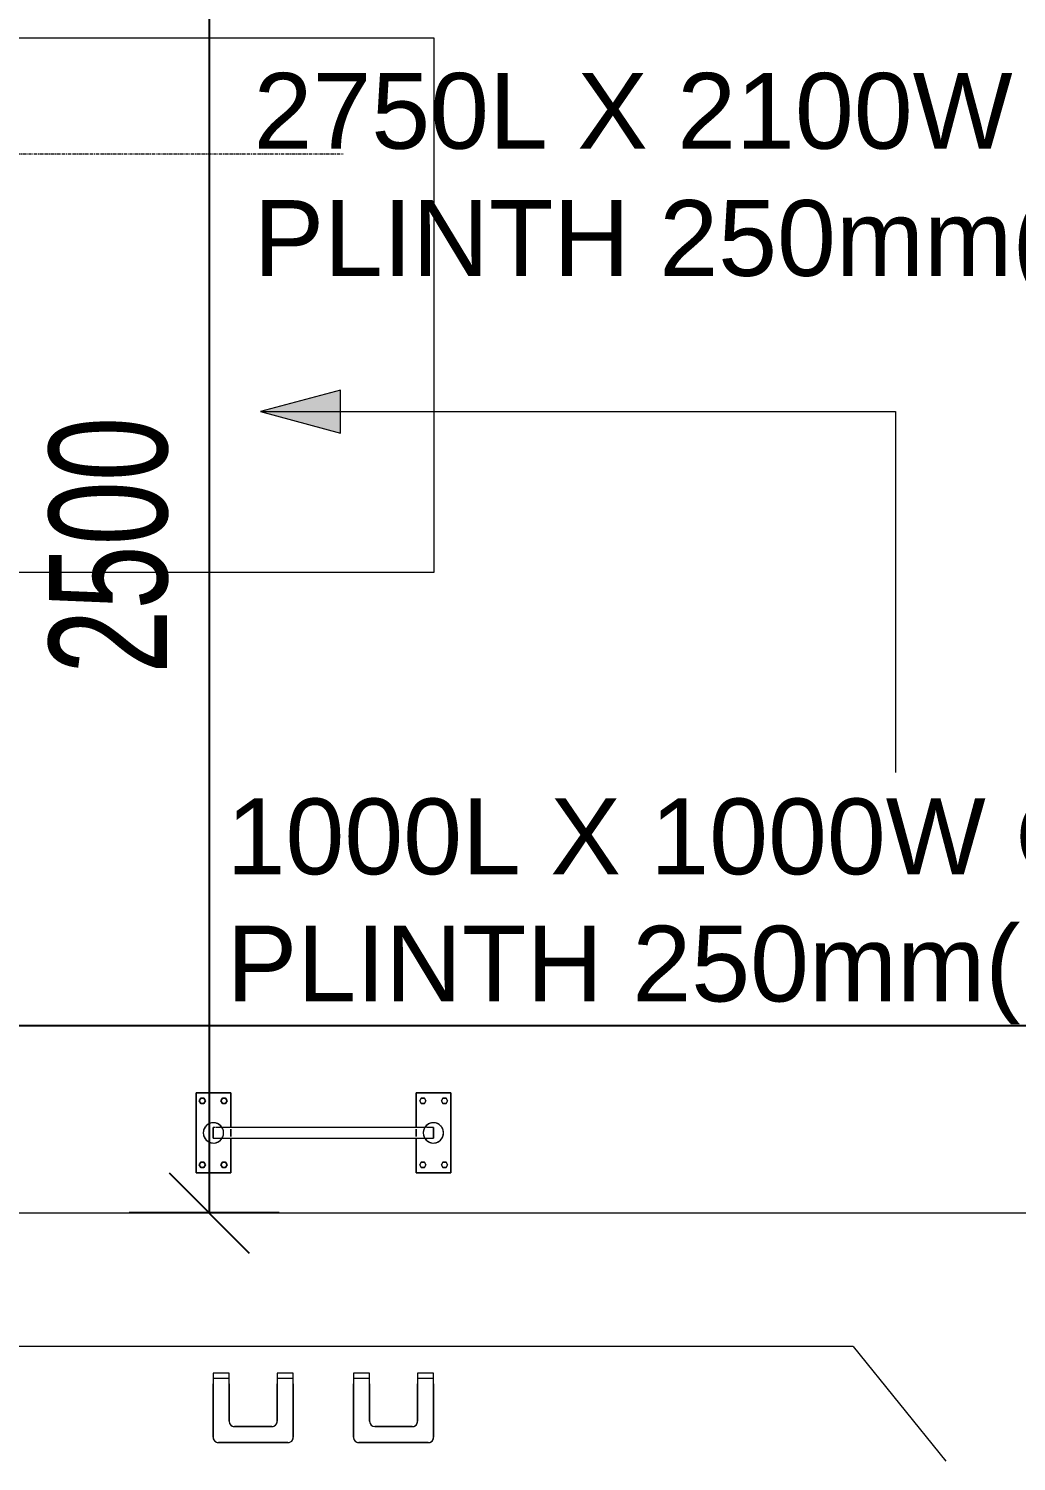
# Model space of a CAD drawing. Header units: millimetres. Extents: x 10569 to 232243, y -25347 to 80743.
# Drawn here: x 214725 to 216575, y 20992 to 23675 of the extents above; entities that cross this region are included whole.
import ezdxf

# ---------------------------------------------------------------- set-up
doc = ezdxf.new("R2010")
doc.units = ezdxf.units.MM
doc.linetypes.add('Grid Line__1_200_', pattern=[10.5, 6, -1.5, 1.5, -1.5])
for name, color, linetype, lineweight in [('A-ANNO-DIMS', 211, 'Continuous', 5), ('A-FLOR', 192, 'Continuous', 9), ('A-GENM', 13, 'Continuous', 20), ('A-WALL', 113, 'Continuous', 20), ('G-ANNO-TEXT', 231, 'Continuous', 5), ('S-GRID', 1, 'Continuous', 5)]:
    doc.layers.add(name, color=color, linetype=linetype, lineweight=lineweight)
doc.styles.add('Arial_7', font='arial.ttf', dxfattribs={"width": 0.7, "height": 221.29491})
doc.styles.add('Swis721 BT_11', font='swiss.ttf', dxfattribs={"height": 141.910632})
doc.dimstyles.new('Linear_-_1_5mm_Arial_6', dxfattribs={"dimscale": 304.8, "dimtxt": 225, "dimasz": 0.492126, "dimexe": 0.492126, "dimexo": 0.0625, "dimgap": 0.246063, "dimtad": 1, "dimdec": 0, "dimzin": 0, "dimdsep": 46, "dimtxsty": 'Arial_7', "dimblk1": 'OBLIQUE', "dimblk2": 'OBLIQUE', "dimsah": 1, "dimcen": 0.09, "dimadec": 0, "dimazin": 0, "dimtfac": 1, "dimtdec": 4, "dimtix": 1, "dimtmove": 0, "dimatfit": 3, "dimfxl": 0.492126, "dimfxlon": 1, "dimtvp": 1, "dimtolj": 1, "dimtzin": 0, "dimarcsym": 2})

# ---------------------------------------------------------------- blocks, each defined once
blk = doc.blocks.new('Walls 2 - Walls 2-3045088-PART PLAN of TENDER DRAFT G_F')
at = {"layer": 'A-WALL', "lineweight": 15}
for p, q in [((79039.3, 21457.5), (79039.3, 20992.5)), ((79039.3, 21457.5), (82099.3, 21457.5)), ((82099.3, 20992.5), (82099.3, 21457.5)), ((79365.9, 20992.5), (79539.3, 21207.5)), ((81524.3, 21207.5), (79539.3, 21207.5)), ((81524.3, 21207.5), (81697.7, 20992.5))]:
    blk.add_line(p, q, dxfattribs=at)
blk = doc.blocks.new('DLN_ Water Tank Cat Ladder - DLN_ Water Tank Cat Ladder-15027034-PART PLAN of TENDER DRAFT G_F')
at = {"layer": 'A-GENM', "lineweight": 15}
for p, q in [((-238.5, 225), (-238.5, 75)), ((-173.5, 225), (-238.5, 225)), ((-238.5, 225), (-173.5, 225)), ((-238.5, 75), (-238.5, 225)), ((-229.7, 215), (-232.6, 210)), ((-232.6, 210), (-229.7, 215)), ((-223.9, 215), (-229.7, 215)), ((-229.7, 215), (-223.9, 215)), ((-221, 210), (-223.9, 215)), ((-223.9, 215), (-221, 210)), ((-189.1, 215), (-192, 210)), ((-192, 210), (-189.1, 215)), ((-183.3, 215), (-189.1, 215)), ((-189.1, 215), (-183.3, 215)), ((-180.4, 210), (-183.3, 215)), ((-183.3, 215), (-180.4, 210)), ((-173.5, 161.2), (-173.5, 225)), ((-173.5, 225), (-173.5, 161.2)), ((173.5, 225), (173.5, 161.2)), ((238.5, 225), (173.5, 225)), ((173.5, 225), (238.5, 225)), ((173.5, 161.2), (173.5, 225)), ((183.3, 215), (180.4, 210)), ((180.4, 210), (183.3, 215)), ((189.1, 215), (183.3, 215)), ((183.3, 215), (189.1, 215)), ((192, 210), (189.1, 215)), ((189.1, 215), (192, 210)), ((223.9, 215), (221, 210)), ((221, 210), (223.9, 215)), ((229.7, 215), (223.9, 215)), ((223.9, 215), (229.7, 215)), ((232.6, 210), (229.7, 215)), ((229.7, 215), (232.6, 210)), ((238.5, 75), (238.5, 225)), ((238.5, 225), (238.5, 75)), ((-232.6, 210), (-229.7, 205)), ((-229.7, 205), (-232.6, 210)), ((-229.7, 205), (-223.9, 205)), ((-223.9, 205), (-229.7, 205)), ((-223.9, 205), (-221, 210)), ((-221, 210), (-223.9, 205)), ((-192, 210), (-189.1, 205)), ((-189.1, 205), (-192, 210)), ((-189.1, 205), (-183.3, 205)), ((-183.3, 205), (-189.1, 205)), ((-183.3, 205), (-180.4, 210)), ((-180.4, 210), (-183.3, 205)), ((180.4, 210), (183.3, 205)), ((183.3, 205), (180.4, 210)), ((183.3, 205), (189.1, 205)), ((189.1, 205), (183.3, 205)), ((189.1, 205), (192, 210)), ((192, 210), (189.1, 205)), ((221, 210), (223.9, 205)), ((223.9, 205), (221, 210)), ((223.9, 205), (229.7, 205)), ((229.7, 205), (223.9, 205)), ((229.7, 205), (232.6, 210)), ((232.6, 210), (229.7, 205)), ((-201.9, 160), (-206.5, 160)), ((-206.5, 140), (-206.5, 160)), ((-206.5, 160), (-206.5, 140)), ((-201.9, 160), (-206.5, 160)), ((-206.5, 140), (-206.5, 160)), ((-206.5, 160), (-206.5, 155)), ((-201.9, 160), (-206.5, 160)), ((-206.5, 142.9), (-206.5, 160)), ((-206.5, 160), (-206.5, 140)), ((-206.5, 155), (-206.5, 141.3)), ((-206.5, 141.3), (-206.5, 142.9)), ((-206.5, 141.3), (-206.5, 140.3)), ((-206.5, 140), (-206.5, 141.3)), ((-206.5, 140.3), (-206.5, 140)), ((-206.5, 140), (-191.5, 140)), ((-206.5, 140), (-191.5, 140)), ((-206.5, 140), (-191.5, 140)), ((-193, 160), (-200.9, 160)), ((-193, 160), (-200.9, 160)), ((-193, 160), (-200.9, 160)), ((190.1, 160), (-190.6, 160)), ((190.1, 160), (-190.6, 160)), ((190.1, 160), (-190.6, 160)), ((-190, 140), (190, 140)), ((-190, 140), (190, 140)), ((-190, 140), (190, 140)), ((-173.5, 155.2), (-173.5, 157.1)), ((-173.5, 157.1), (-173.5, 155.2)), ((-173.5, 152.8), (-173.5, 155)), ((-173.5, 155), (-173.5, 152.8)), ((-173.5, 150.2), (-173.5, 152.6)), ((-173.5, 152.6), (-173.5, 150.2)), ((-173.5, 147.6), (-173.5, 150)), ((-173.5, 150), (-173.5, 147.6)), ((-173.5, 145.2), (-173.5, 147.4)), ((-173.5, 147.4), (-173.5, 145.2)), ((-173.5, 143.1), (-173.5, 145)), ((-173.5, 145), (-173.5, 143.1)), ((-173.5, 75), (-173.5, 140.4)), ((-173.5, 140.4), (-173.5, 75)), ((173.5, 156.9), (173.5, 155)), ((173.5, 155), (173.5, 156.9)), ((173.5, 154.8), (173.5, 152.6)), ((173.5, 152.6), (173.5, 154.8)), ((173.5, 152.4), (173.5, 150)), ((173.5, 150), (173.5, 152.4)), ((173.5, 149.8), (173.5, 147.4)), ((173.5, 147.4), (173.5, 149.8)), ((173.5, 147.2), (173.5, 145)), ((173.5, 145), (173.5, 147.2)), ((173.5, 144.8), (173.5, 142.9)), ((173.5, 142.9), (173.5, 144.8)), ((173.5, 140.3), (173.5, 75)), ((173.5, 75), (173.5, 140.3)), ((191.5, 140), (206.5, 140)), ((191.5, 140), (206.5, 140)), ((191.5, 140), (206.5, 140)), ((206.5, 160), (193, 160)), ((206.5, 160), (193, 160)), ((206.5, 160), (193, 160)), ((206.5, 140), (206.5, 160)), ((206.5, 160), (206.5, 140)), ((206.5, 140.3), (206.5, 160)), ((206.5, 160), (206.5, 140)), ((206.5, 140), (206.5, 160)), ((206.5, 160), (206.5, 158.7)), ((206.5, 158.7), (206.5, 157.1)), ((206.5, 157.1), (206.5, 142.9)), ((206.5, 142.9), (206.5, 140)), ((206.5, 140), (206.5, 140.3)), ((-229.7, 95), (-232.6, 90)), ((-232.6, 90), (-229.7, 95)), ((-232.6, 90), (-229.7, 85)), ((-229.7, 85), (-232.6, 90)), ((-223.9, 95), (-229.7, 95)), ((-229.7, 95), (-223.9, 95)), ((-229.7, 85), (-223.9, 85)), ((-223.9, 85), (-229.7, 85)), ((-221, 90), (-223.9, 95)), ((-223.9, 95), (-221, 90)), ((-223.9, 85), (-221, 90)), ((-221, 90), (-223.9, 85)), ((-189.1, 95), (-192, 90)), ((-192, 90), (-189.1, 95)), ((-192, 90), (-189.1, 85)), ((-189.1, 85), (-192, 90)), ((-183.3, 95), (-189.1, 95)), ((-189.1, 95), (-183.3, 95)), ((-189.1, 85), (-183.3, 85)), ((-183.3, 85), (-189.1, 85)), ((-180.4, 90), (-183.3, 95)), ((-183.3, 95), (-180.4, 90)), ((-183.3, 85), (-180.4, 90)), ((-180.4, 90), (-183.3, 85)), ((183.3, 95), (180.4, 90)), ((180.4, 90), (183.3, 95)), ((180.4, 90), (183.3, 85)), ((183.3, 85), (180.4, 90)), ((189.1, 95), (183.3, 95)), ((183.3, 95), (189.1, 95)), ((183.3, 85), (189.1, 85)), ((189.1, 85), (183.3, 85)), ((192, 90), (189.1, 95)), ((189.1, 95), (192, 90)), ((189.1, 85), (192, 90)), ((192, 90), (189.1, 85)), ((223.9, 95), (221, 90)), ((221, 90), (223.9, 95)), ((221, 90), (223.9, 85)), ((223.9, 85), (221, 90)), ((229.7, 95), (223.9, 95)), ((223.9, 95), (229.7, 95)), ((223.9, 85), (229.7, 85)), ((229.7, 85), (223.9, 85)), ((232.6, 90), (229.7, 95)), ((229.7, 95), (232.6, 90)), ((229.7, 85), (232.6, 90)), ((232.6, 90), (229.7, 85)), ((-238.5, 75), (-173.5, 75)), ((-173.5, 75), (-238.5, 75)), ((173.5, 75), (238.5, 75)), ((238.5, 75), (173.5, 75)), ((-176.5, -300), (-206.5, -300)), ((-206.5, -300), (-206.5, -420)), ((-206.5, -300), (-206.5, -310)), ((-176.5, -300), (-206.5, -300)), ((-206.5, -310), (-206.5, -311.3)), ((-176.5, -310), (-206.5, -310)), ((-206.5, -311.3), (-206.5, -312.9)), ((-206.5, -312.9), (-206.5, -317.4)), ((-206.5, -317.4), (-206.5, -320)), ((-206.5, -420), (-206.5, -320)), ((-176.5, -390), (-176.5, -300)), ((-176.5, -310), (-176.5, -300)), ((-176.5, -310.3), (-176.5, -310)), ((-176.5, -311.3), (-176.5, -310.3)), ((-176.5, -312.9), (-176.5, -311.3)), ((-176.5, -315), (-176.5, -312.9)), ((-176.5, -320), (-176.5, -315)), ((-176.5, -320), (-176.5, -390)), ((-56.5, -300), (-86.5, -300)), ((-86.5, -300), (-86.5, -390)), ((-86.5, -300), (-86.5, -310)), ((-56.5, -300), (-86.5, -300)), ((-86.5, -310), (-86.5, -310.3)), ((-56.5, -310), (-86.5, -310)), ((-86.5, -310.3), (-86.5, -311.3)), ((-86.5, -311.3), (-86.5, -312.9)), ((-86.5, -312.9), (-86.5, -315)), ((-86.5, -315), (-86.5, -320)), ((-86.5, -390), (-86.5, -320)), ((-56.5, -420), (-56.5, -300)), ((-56.5, -310), (-56.5, -300)), ((-56.5, -310.3), (-56.5, -310)), ((-56.5, -311.3), (-56.5, -310.3)), ((-56.5, -320), (-56.5, -311.3)), ((-56.5, -320), (-56.5, -420)), ((86.5, -300), (56.5, -300)), ((56.5, -300), (56.5, -420)), ((56.5, -300), (56.5, -310)), ((86.5, -300), (56.5, -300)), ((86.5, -300), (56.5, -300)), ((56.5, -300), (56.5, -420)), ((56.5, -300), (56.5, -310)), ((86.5, -300), (56.5, -300)), ((56.5, -310), (56.5, -320)), ((86.5, -310), (56.5, -310)), ((56.5, -310), (56.5, -320)), ((86.5, -310), (56.5, -310)), ((56.5, -420), (56.5, -320)), ((56.5, -420), (56.5, -320)), ((86.5, -390), (86.5, -300)), ((86.5, -310), (86.5, -300)), ((86.5, -390), (86.5, -300)), ((86.5, -310), (86.5, -300)), ((86.5, -320), (86.5, -310)), ((86.5, -320), (86.5, -310)), ((86.5, -320), (86.5, -390)), ((86.5, -320), (86.5, -390)), ((206.5, -300), (176.5, -300)), ((176.5, -300), (176.5, -390)), ((176.5, -300), (176.5, -310)), ((206.5, -300), (176.5, -300)), ((206.5, -300), (176.5, -300)), ((176.5, -300), (176.5, -390)), ((176.5, -300), (176.5, -310)), ((206.5, -300), (176.5, -300)), ((176.5, -310), (176.5, -320)), ((206.5, -310), (176.5, -310)), ((176.5, -310), (176.5, -320)), ((206.5, -310), (176.5, -310)), ((176.5, -390), (176.5, -320)), ((176.5, -390), (176.5, -320)), ((206.5, -420), (206.5, -300)), ((206.5, -310), (206.5, -300)), ((206.5, -420), (206.5, -300)), ((206.5, -310), (206.5, -300)), ((206.5, -320), (206.5, -310)), ((206.5, -320), (206.5, -310)), ((206.5, -320), (206.5, -420)), ((206.5, -320), (206.5, -420)), ((-96.5, -400), (-166.5, -400)), ((-166.5, -400), (-96.5, -400)), ((166.5, -400), (96.5, -400)), ((96.5, -400), (166.5, -400)), ((166.5, -400), (96.5, -400)), ((96.5, -400), (166.5, -400)), ((-196.5, -430), (-66.5, -430)), ((-66.5, -430), (-196.5, -430)), ((66.5, -430), (196.5, -430)), ((196.5, -430), (66.5, -430)), ((66.5, -430), (196.5, -430)), ((196.5, -430), (66.5, -430))]:
    blk.add_line(p, q, dxfattribs=at)
for centre, radius, start, end in [((-206, 150), 19, 90, 270), ((-206, 150), 19, 135, 150), ((-206, 150), 19, 135, 150), ((-206, 150), 19, 135, 150), ((-206, 150), 19, 30, 135), ((-206, 150), 19, 30, 135), ((-206, 150), 19, 90, 135), ((-206, 150), 19, 30, 90), ((-206, 150), 19, 270, 90), ((206, 150), 19, 90, 270), ((206, 150), 19, 45, 147.4858), ((206, 150), 19, 45, 147.4858), ((206, 150), 19, 90, 147.4858), ((206, 150), 19, 45, 90), ((206, 150), 19, 270, 90), ((206, 150), 19, 30, 45), ((206, 150), 19, 30, 45), ((206, 150), 19, 30, 45), ((-206, 150), 19, 150, 180), ((-206, 150), 19, 150, 180), ((-206, 150), 19, 150, 270), ((-206, 150), 19, 180, 329.5484), ((-206, 150), 19, 180, 329.5484), ((-206, 150), 19, 270, 329.5484), ((-206, 150), 19, 15.5781, 22.0492), ((-206, 150), 19, 15.5781, 22.0492), ((-206, 150), 19, 15.5781, 22.0492), ((-206, 150), 19, 338.2462, 344.7301), ((-206, 150), 19, 338.2462, 344.7301), ((-206, 150), 19, 338.2462, 344.7301), ((-206, 150), 19, 8.2358, 15), ((-206, 150), 19, 8.2358, 15), ((-206, 150), 19, 8.2358, 15), ((-206, 150), 19, 345.0844, 352.1053), ((-206, 150), 19, 345.0844, 352.1053), ((-206, 150), 19, 345.0844, 352.1053), ((-206, 150), 19, 0.3724, 7.8947), ((-206, 150), 19, 0.3724, 7.8947), ((-206, 150), 19, 0.3724, 7.8947), ((-206, 150), 19, 352.4718, 0), ((-206, 150), 19, 352.4718, 360), ((-206, 150), 19, 352.4718, 0), ((206, 150), 19, 172.4718, 180), ((206, 150), 19, 172.4718, 180), ((206, 150), 19, 172.4718, 180), ((206, 150), 19, 180.3724, 187.8947), ((206, 150), 19, 180.3724, 187.8947), ((206, 150), 19, 180.3724, 187.8947), ((206, 150), 19, 165.0844, 172.1053), ((206, 150), 19, 165.0844, 172.1053), ((206, 150), 19, 165.0844, 172.1053), ((206, 150), 19, 188.2358, 195), ((206, 150), 19, 188.2358, 195), ((206, 150), 19, 188.2358, 195), ((206, 150), 19, 158.2462, 164.7301), ((206, 150), 19, 158.2462, 164.7301), ((206, 150), 19, 158.2462, 164.7301), ((206, 150), 19, 195.5781, 202.0492), ((206, 150), 19, 195.5781, 202.0492), ((206, 150), 19, 195.5781, 202.0492), ((206, 150), 19, 147.4858, 150), ((206, 150), 19, 147.4858, 150), ((206, 150), 19, 147.4858, 150), ((206, 150), 19, 210, 212.5142), ((206, 150), 19, 210, 212.5142), ((206, 150), 19, 210, 212.5142), ((206, 150), 19, 212.5142, 0), ((206, 150), 19, 212.5142, 360), ((206, 150), 19, 212.5142, 270), ((206, 150), 19, 270, 30), ((206, 150), 19, 0, 30), ((206, 150), 19, 0, 30), ((-166.5, -390), 10, 180, 270), ((-166.5, -390), 10, 180, 195), ((-166.5, -390), 10, 195, 210), ((-166.5, -390), 10, 210, 255), ((-166.5, -390), 10, 255, 270), ((-96.5, -390), 10, 270, 0), ((-96.5, -390), 10, 270, 285), ((-96.5, -390), 10, 285, 300), ((-96.5, -390), 10, 300, 315), ((-96.5, -390), 10, 315, 330), ((-96.5, -390), 10, 330, 345), ((-96.5, -390), 10, 345, 0), ((96.5, -390), 10, 180, 270), ((96.5, -390), 10, 180, 270), ((96.5, -390), 10, 180, 270), ((96.5, -390), 10, 180, 270), ((166.5, -390), 10, 270, 0), ((166.5, -390), 10, 270, 0), ((166.5, -390), 10, 270, 0), ((166.5, -390), 10, 270, 285), ((166.5, -390), 10, 285, 345), ((166.5, -390), 10, 345, 0), ((-196.5, -420), 10, 180, 270), ((-196.5, -420), 10, 180, 195), ((-196.5, -420), 10, 195, 255), ((-66.5, -420), 10, 270, 360), ((-66.5, -420), 10, 285, 345), ((-66.5, -420), 10, 345, 0), ((66.5, -420), 10, 180, 195), ((66.5, -420), 10, 180, 195), ((66.5, -420), 10, 180, 270), ((66.5, -420), 10, 180, 195), ((66.5, -420), 10, 195, 255), ((66.5, -420), 10, 195, 255), ((66.5, -420), 10, 195, 255), ((196.5, -420), 10, 270, 360), ((196.5, -420), 10, 285, 345), ((196.5, -420), 10, 285, 345), ((196.5, -420), 10, 285, 345), ((196.5, -420), 10, 345, 360), ((196.5, -420), 10, 345, 0), ((196.5, -420), 10, 345, 0), ((-196.5, -420), 10, 255, 270), ((-66.5, -420), 10, 270, 285), ((66.5, -420), 10, 255, 270), ((66.5, -420), 10, 255, 270), ((66.5, -420), 10, 255, 270), ((196.5, -420), 10, 270, 285), ((196.5, -420), 10, 270, 285), ((196.5, -420), 10, 270, 285)]:
    blk.add_arc(centre, radius, start, end, dxfattribs=at)
blk = doc.blocks.new('_Oblique')
at = {"color": 0, "linetype": 'ByBlock', "lineweight": -2}
blk.add_line((-0.5, -0.5), (0.5, 0.5), dxfattribs=at)
blk = doc.blocks.new('DIMBLOCK278-PART PLAN of TENDER DRAFT G_F')
at = {"layer": 'A-ANNO-DIMS', "color": 0, "lineweight": -2, "transparency": 16777216}
for p, q in [((213735, 21939.5), (213735, 21658.5)), ((226285, 21939.5), (226285, 21658.5)), ((213735, 21808.5), (226285, 21808.5))]:
    blk.add_line(p, q, dxfattribs=at)
at = {"layer": 'Defpoints', "color": 0, "transparency": 16777216}
for p in [(213735, 21958.5), (226285, 21958.5), (226285, 21808.5)]:
    blk.add_point(p, dxfattribs=at)
at = {"layer": 'A-ANNO-DIMS', "color": 0, "lineweight": -2, "transparency": 16777216, "xscale": 150, "yscale": 150, "zscale": 150, "rotation": 180}
blk.add_blockref('_Oblique', (213735, 21808.5), dxfattribs=at)
at = {"layer": 'A-ANNO-DIMS', "color": 0, "lineweight": -2, "transparency": 16777216, "xscale": 150, "yscale": 150, "zscale": 150}
blk.add_blockref('_Oblique', (226285, 21808.5), dxfattribs=at)
at = {"layer": 'A-ANNO-DIMS', "color": 0, "transparency": 16777216, "insert": (220010, 21996.5), "char_height": 221.29, "width": 706.154, "attachment_point": 5, "style": 'Arial_7'}
blk.add_mtext('\\A1;12550', dxfattribs=at)
blk = doc.blocks.new('DIMBLOCK280-PART PLAN of TENDER DRAFT G_F')
at = {"layer": 'A-ANNO-DIMS', "color": 0, "lineweight": -2, "transparency": 16777216}
for p, q in [((215194.7, 23957.5), (214913.7, 23957.5)), ((215063.7, 23957.5), (215063.7, 21457.5)), ((215194.7, 21457.5), (214913.7, 21457.5))]:
    blk.add_line(p, q, dxfattribs=at)
at = {"layer": 'Defpoints', "color": 0, "transparency": 16777216}
for p in [(215213.7, 23957.5), (215063.7, 21457.5), (215213.7, 21457.5)]:
    blk.add_point(p, dxfattribs=at)
at = {"layer": 'A-ANNO-DIMS', "color": 0, "lineweight": -2, "transparency": 16777216, "xscale": 150, "yscale": 150, "zscale": 150}
for p, rotation in [((215063.7, 23957.5), 90), ((215063.7, 21457.5), 270)]:
    blk.add_blockref('_Oblique', p, dxfattribs=dict(at, rotation=rotation))
at = {"layer": 'A-ANNO-DIMS', "color": 0, "transparency": 16777216, "insert": (214875.8, 22707.5), "char_height": 221.29, "width": 564.923, "attachment_point": 5, "rotation": 90, "style": 'Arial_7'}
blk.add_mtext('\\A1;2500', dxfattribs=at)

msp = doc.modelspace()

# ---------------------------------------------------------------- hatches: boundary and pattern name
at = {"layer": 'G-ANNO-TEXT'}
msp.add_hatch(color=60, dxfattribs=at).paths.add_polyline_path([(215159.60319, 22958.08106), (215309.60319, 22917.88868), (215309.60319, 22998.27344)], flags=0)

# ---------------------------------------------------------------- linework, layer by layer
at = {"layer": 'A-FLOR', "lineweight": 13}
for p, q in [((215485.03229, 23657.48547), (214485.03229, 23657.48547)), ((215485.03229, 22657.48547), (215485.03229, 23657.48547)), ((214485.03229, 22657.48547), (215485.03229, 22657.48547))]:
    msp.add_line(p, q, dxfattribs=at)
at = {"layer": 'G-ANNO-TEXT', "color": 60}
for p, q in [((215309.60319, 22998.27344), (215159.60319, 22958.08106)), ((215309.60319, 22917.88868), (215309.60319, 22998.27344)), ((215159.60319, 22958.08106), (215309.60319, 22917.88868)), ((215159.60319, 22958.08106), (216348.77395, 22958.08106)), ((216348.77395, 22958.08106), (216348.77395, 22282.1302))]:
    msp.add_line(p, q, dxfattribs=at)
at = {"layer": 'S-GRID', "linetype": 'Grid Line__1_200_'}
msp.add_line((211564.58338, 23440.81879), (215314.58338, 23440.81879), dxfattribs=at)

# ---------------------------------------------------------------- block references
at = {"layer": 'A-GENM', "lineweight": 15}
msp.add_blockref('DLN_ Water Tank Cat Ladder - DLN_ Water Tank Cat Ladder-15027034-PART PLAN of TENDER DRAFT G_F', (215277.53229, 21457.48547), dxfattribs=at)
at = {"layer": 'A-WALL', "lineweight": 15}
msp.add_blockref('Walls 2 - Walls 2-3045088-PART PLAN of TENDER DRAFT G_F', (134745.73932, 0), dxfattribs=at)

# ---------------------------------------------------------------- texts
at = {"layer": 'G-ANNO-TEXT', "color": 7, "char_height": 141.9106317, "width": 3006, "attachment_point": 1, "line_spacing_factor": 1.00667, "style": 'Swis721 BT_11'}
for s, insert in [('2750L X 2100W CONCRETE\\PPLINTH 250mm(H)(ASFL)', (215146.69706, 23592.06021)), ('1000L X 1000W CONCRETE\\PPLINTH 250mm(H)(ASFL)', (215096.27395, 22233.56464))]:
    msp.add_mtext(s, dxfattribs=dict(at, insert=insert))

# ---------------------------------------------------------------- dimensions: what is measured, and where the dimension line sits
at = {"layer": 'A-ANNO-DIMS'}
dim = msp.add_linear_dim(base=(215063.74719, 21457.48547), p1=(215213.74719, 23957.48547), p2=(215213.74719, 21457.48547), angle=90, dimstyle='Linear_-_1_5mm_Arial_6', override={"dimpost": '<>', "dimfxl": 2500}, dxfattribs=at)
dim.commit()
dim.dimension.update_dxf_attribs({"geometry": 'DIMBLOCK280-PART PLAN of TENDER DRAFT G_F', "text_midpoint": (214875.75999, 22707.48547)})
dim = msp.add_linear_dim(base=(226285.03229, 21808.50502), p1=(213735.03229, 21958.50502), p2=(226285.03229, 21958.50502), dimstyle='Linear_-_1_5mm_Arial_6', override={"dimpost": '<>', "dimfxl": 12550}, dxfattribs=at)
dim.commit()
dim.dimension.update_dxf_attribs({"geometry": 'DIMBLOCK278-PART PLAN of TENDER DRAFT G_F', "text_midpoint": (220010.03229, 21996.49222)})

doc.saveas('drawing.dxf')
